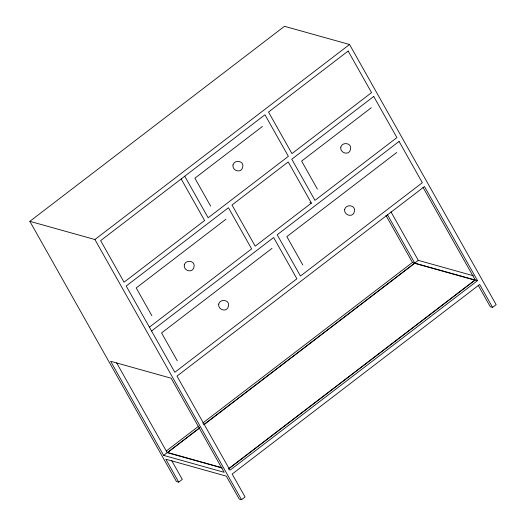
<?xml version="1.0" encoding="UTF-8"?>
<svg xmlns="http://www.w3.org/2000/svg" width="526" height="526" viewBox="0 0 526 526"><rect width="100%" height="100%" fill="white"/><g stroke="black" fill="none" stroke-linecap="round" stroke-linejoin="round"><path stroke-width="0.79" d="M171.726 460.658L182.292 479.41L178.728 482.138L176.453 481.5L29.85 221.328L284.487 26.3L349.547 44.5L496.149 304.672L492.586 307.401L490.304 306.763L478.173 285.237M29.85 221.328L94.91 239.527L349.547 44.5M262.467 126.424L194.896 178.183L210.643 206.126M371.31 107.725L301.615 161.107L317.382 189.09M225.989 219.197L136.221 287.952L151.856 315.705M149.404 327.172L251.625 248.877L228.442 207.731L126.214 286.026L174.823 372.283L296.894 278.78L273.638 237.509L151.56 331.005M311.405 203.089L255.189 246.148L232.005 205.002L288.222 161.942L311.405 203.089L309.84 202.655M396.703 152.501L286.854 236.634L302.825 264.986M271.975 248.377L161.567 332.938L177.275 360.81M166.242 451.019L198.808 426.08M202.72 423.082L412.45 262.448L477.509 280.647L230 470.218L176.979 376.116L424.489 186.546L477.509 280.647M163.652 455.385L224.161 472.309L171.141 378.207L110.631 361.283L163.652 455.385L199.788 427.71M203.694 424.719L418.288 260.357L473.295 275.742M199.571 428.046L167.636 452.505L221.564 467.588M204.134 424.554L414.633 263.329L474.814 280.161L228.468 468.837M228.376 469.08L475.234 280.01L423.016 187.335M178.728 482.138L165.815 459.218L226.318 476.142L239.238 499.062L241.513 499.7L245.077 496.971L232.163 474.051L479.673 284.481L492.586 307.401M222.222 468.041L167.215 452.656L116.608 362.835M390.976 211.879L418.288 260.357M387.412 214.608L414.725 263.085M385.939 215.397L412.45 262.448M184.738 176.223L208.151 217.777L288.373 156.334L264.959 114.773L100.637 240.632L124.057 282.192L204.588 220.512L181.168 178.952M94.91 239.527L241.513 499.7M184.291 264.907C183.258 270.857 192.871 273.684 193.982 266.998C195.711 260.64 185.731 259.173 184.291 264.907M218.711 304.061C217.672 310.011 227.285 312.839 228.402 306.152C230.125 299.794 220.144 298.321 218.711 304.061M233.005 164.973C231.966 170.924 241.585 173.751 242.696 167.064C244.426 160.706 234.445 159.233 233.005 164.973M340.802 147.188C339.77 153.138 349.382 155.966 350.5 149.279C352.223 142.921 342.242 141.455 340.802 147.188M344.681 209.381C343.642 215.331 353.262 218.159 354.373 211.472C356.102 205.114 346.121 203.641 344.681 209.381M348.146 51.061L268.523 112.045L291.943 153.605L371.56 92.622L348.146 51.061M373.723 96.455L291.785 159.214L314.969 200.36L396.906 137.602L373.723 96.455M399.07 141.441L277.202 234.774L300.458 276.051L422.325 182.713L399.07 141.441"/></g></svg>
